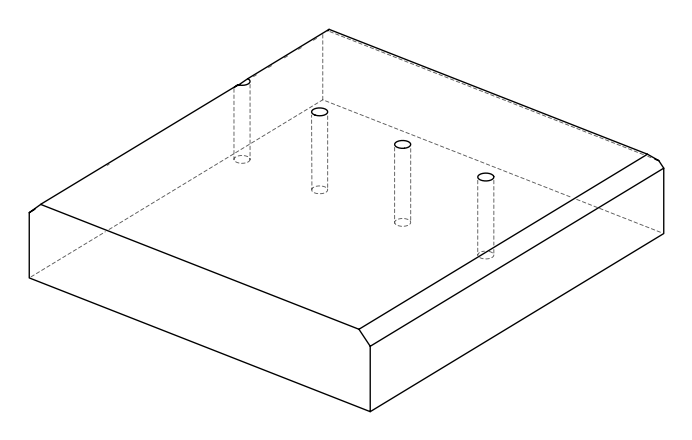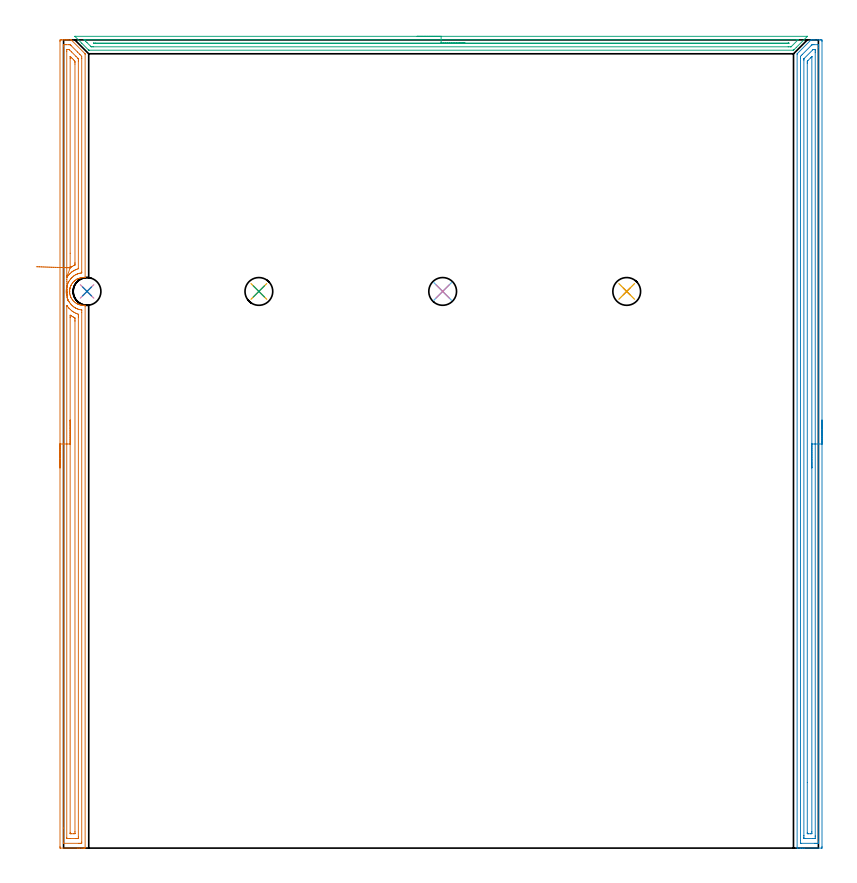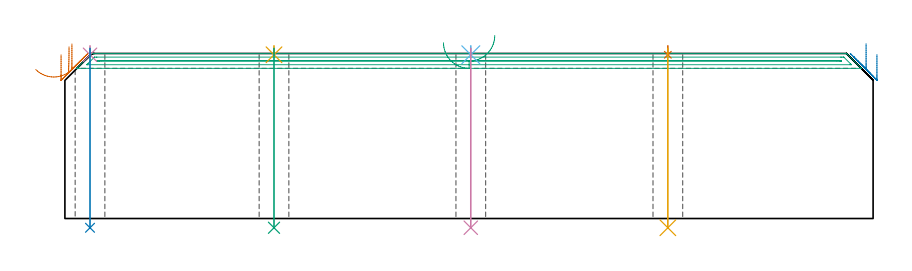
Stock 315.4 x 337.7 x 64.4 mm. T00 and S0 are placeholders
(PLAN: 11 operations, 2 tool changes, 30.6 min)
(1 AREA_MILL | FG_CHAMFER_SURFACE | UGT0205_001 | 11.04 min | 18625 mm3)
(2 AREA_MILL_1 | FG_CHAMFER_SURFACE_1 | UGT0205_001 | 10.99 min | 18264 mm3)
(3 AREA_MILL_2 | FG_CHAMFER_SURFACE_2 | UGT0205_001 | 7.35 min | 5026 mm3)
(4 SPOT_DRILL | STEP1HOLE | NXT0321_9005460120000 | 0.03 min | 4 mm3)
(5 SPOT_DRILL_1 | STEP1HOLE_1 | NXT0321_9005460120000 | 0.03 min | 2 mm3)
(6 SPOT_DRILL_2 | STEP1HOLE_2 | NXT0321_9005460120000 | 0.03 min | 3 mm3)
(7 SPOT_DRILL_3 | STEP1HOLE_3 | NXT0321_9005460120000 | 0.03 min | 7 mm3)
(8 DRILL_THROUGH_HOLE_INTO_CENTER | STEP1HOLE | NXT0301_087 | 0.28 min | 6625 mm3)
(9 DRILL_THROUGH_HOLE_INTO_CENTER_1 | STEP1HOLE_1 | NXT0301_087 | 0.28 min | 6778 mm3)
(10 DRILL_THROUGH_HOLE_INTO_CENTER_2 | STEP1HOLE_2 | NXT0301_087 | 0.28 min | 6787 mm3)
(11 DRILL_THROUGH_HOLE_INTO_CENTER_3 | STEP1HOLE_3 | NXT0301_087 | 0.28 min | 6785 mm3)
(TOOL UGT0205_001 | Chamfer Mill 20 x 3 x 45 deg. | D20 FL50 Z2)
(TOOL NXT0321_9005460120000 | NC Spot Drill, 142deg, 12mm, Carbide, Uncoated | D12 PA142 FL30 Z2)
(TOOL NXT0301_087 | Carbide Drill 11.6mm [860.1-1160-058A1-MM 2214] | D11.6 PA140 FL72 Z2)
(OP 1 AREA_MILL)
G17 G21 G94 G90
T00 M6
G54
G17 G0 G90 X-1.5 Y158.85 S1061 M3
G43 Z74.4 H0
Z63.9
G94 G1 Y158.888 Z63.028 F250.
Y159.002 Z62.164
Y159.191 Z61.312
Y159.453 Z60.48
Y159.787 Z59.674
Y160.19 Z58.9
Y160.658 Z58.164
Y161.19 Z57.472
Y161.779 Z56.829
Y162.422 Z56.24
Y163.114 Z55.708
Y163.85 Z55.24
Y164.624 Z54.837
Y165.43 Z54.503
Y166.262 Z54.241
Y167.114 Z54.052
Y167.978 Z53.938
Y168.85 Z53.9
X-1.499 Y337.093 Z53.901
X-1.496 Y337.511 Z53.902
X-1.491 Y337.69 Z53.905
X-1.084 Y337.7 Z54.311
X-0.803 Z54.593
X-0.205 Z55.189
X0.358 Z55.755
X0.674 Z56.07
X1.237 Z56.633
X1.553 Z56.948
X2.184 Z57.584
X2.995 Z58.394
X3.067 Y337.699 Z58.465
X3.209 Y337.69 Z58.605
X3.311 Y337.59 Z58.709
X3.361 Y337.54 Z58.759
X8.873 Y332.026 Z64.272
X8.997 Y331.894 Z64.389
X9. Y331.738 Z64.4
X8.999 Y238.467 Z64.399
X8.994 Y238.444 Z64.394
X8.973 Y238.37 Z64.371
X8.843 Z64.241
X8.689 Y238.382 Z64.088
X8.308 Y238.392 Z63.708
X7.871 Y238.374 Z63.27
X7.435 Y238.325 Z62.834
X7.409 Y238.32 Z62.808
X6.998 Y238.241 Z62.393
X6.826 Y238.194 Z62.219
X6.562 Y238.122 Z61.959
X6.121 Y237.963 Z61.519
X5.947 Y237.887 Z61.343
X5.801 Y237.823 Z61.2
X5.687 Y237.774 Z61.086
X5.59 Y237.724 Z60.99
X5.558 Y237.707 Z60.956
X5.18 Y237.478 Z60.579
X4.813 Y237.228 Z60.212
X4.689 Y237.129 Z60.088
X4.629 Y237.081 Z60.026
X4.561 Y237.027 Z59.96
X4.541 Y237.009 Z59.94
X4.339 Y236.832 Z59.738
X4.318 Y236.813 Z59.718
X4.203 Y236.692 Z59.603
X3.939 Y236.414 Z59.339
X3.793 Y236.237 Z59.191
X3.74 Y236.173 Z59.138
X3.551 Y235.919 Z58.95
X3.296 Y235.512 Z58.694
X3.205 Y235.344 Z58.602
X3.104 Y235.161 Z58.503
X3.066 Y235.092 Z58.465
X3.036 Y235.025 Z58.434
X2.861 Y234.582 Z58.257
X2.82 Y234.452 Z58.215
X2.724 Y234.154 Z58.121
X2.717 Y234.13 Z58.114
X2.69 Y234.005 Z58.083
X2.651 Y233.846 Z58.048
X2.613 Y233.685 Z58.012
X2.594 Y233.559 Z57.992
X2.544 Y233.236 Z57.943
X2.527 Y232.996 Z57.926
X2.516 Y232.789 Z57.908
X2.519 Y232.666 Z57.902
X2.517 Y232.624 Z57.906
Y232.622
Y232.59
X2.52 Y232.531 Z57.902
X2.518 Y232.342 Z57.91
X2.554 Y231.894 Z57.949
X2.575 Y231.774 Z57.969
X2.626 Y231.448 Z58.025
X2.737 Y230.998 Z58.136
X2.88 Y230.553 Z58.277
X2.928 Y230.435 Z58.323
X2.968 Y230.329 Z58.366
X3.025 Y230.201 Z58.425
X3.066 Y230.11 Z58.465
X3.312 Y229.659 Z58.709
X3.609 Y229.21 Z59.006
X3.94 Y228.78 Z59.338
X4.369 Y228.351 Z59.768
X4.814 Y227.971 Z60.212
X4.948 Y227.871 Z60.347
X5.313 Y227.64 Z60.711
X5.687 Y227.432 Z61.086
X5.932 Y227.322 Z61.332
X6.12 Y227.237 Z61.52
X6.561 Y227.076 Z61.96
X6.826 Y226.995 Z62.224
X6.889 Y226.976 Z62.287
X7.161 Y226.919 Z62.56
X7.434 Y226.873 Z62.834
X7.871 Y226.826 Z63.271
X8.308 Y226.808 Z63.708
X8.683 Y226.815 Z64.083
X8.993 Y226.832 Z64.393
X9. Y226.419 Z64.4
Y0.16
X8.994 Y0.01 Z64.393
X8.701 Y0. Z64.1
X8.337 Z63.736
X7.705 Z63.1
X6.51 Z61.907
X5.947 Z61.341
X-1.367 Y0.001 Z54.031
X-1.492 Y0.01 Z53.906
X-1.499 Y0.135 Z53.899
X-1.5 Y0.607 Z53.9
Y168.85
X-0.086 Z55.314
X-0.085 Y335.186 Z55.315
X-0.084 Y335.308 Z55.316
X-0.079 Y335.684 Z55.321
X0.293 Y335.695 Z55.693
X0.674 Y335.698 Z56.074
X1.167 Y335.7 Z56.567
X2.046 Z57.446
X2.432 Y335.699 Z57.832
X2.56 Y335.698 Z57.96
X2.663 Y335.694 Z58.063
X2.73 Y335.69 Z58.13
X2.781 Y335.657 Z58.181
X3.14 Y335.308 Z58.54
X5.82 Y332.631 Z61.22
X6.711 Y331.738 Z62.111
X6.826 Y331.621 Z62.226
X7.579 Y330.846 Z62.979
X7.585 Y330.075 Z62.985
Y329.953
X7.584 Y240.699 Z62.984
X7.582 Y240.507 Z62.982
X7.58 Y240.411 Z62.98
X7.578 Y240.37 Z62.978
X7.529 Y240.352 Z62.929
X7.223 Y240.296 Z62.623
X6.826 Y240.217 Z62.226
X6.503 Y240.135 Z61.903
X6.256 Y240.065 Z61.656
X5.947 Y239.96 Z61.347
X5.836 Y239.92 Z61.236
X5.552 Y239.807 Z60.952
X5.221 Y239.652 Z60.621
X5.068 Y239.574 Z60.468
X4.66 Y239.329 Z60.06
X4.189 Y239.017 Z59.589
X4.13 Y238.975 Z59.53
X4.052 Y238.914 Z59.452
X3.65 Y238.57 Z59.05
X3.311 Y238.238 Z58.711
X3.205 Y238.129 Z58.605
X3.106 Y238.022 Z58.506
X2.797 Y237.651 Z58.197
X2.419 Y237.129 Z57.819
X2.216 Y236.789 Z57.616
X2.098 Y236.575 Z57.498
X1.914 Y236.237 Z57.314
X1.802 Y235.984 Z57.202
X1.553 Y235.35 Z56.953
X1.551 Y235.346 Z56.951
X1.435 Y234.957 Z56.835
X1.355 Y234.652 Z56.755
X1.309 Y234.452 Z56.709
X1.246 Y234.162 Z56.646
X1.207 Y233.91 Z56.607
X1.155 Y233.559 Z56.555
X1.12 Y233.106 Z56.52
X1.103 Y232.666 Z56.503
X1.109 Y232.224 Z56.509
X1.145 Y231.774 Z56.545
X1.169 Y231.528 Z56.569
X1.216 Y231.223 Z56.616
X1.277 Y230.881 Z56.677
X1.488 Y230.054 Z56.888
X1.508 Y229.989 Z56.908
X1.553 Y229.853 Z56.953
X1.76 Y229.306 Z57.16
X1.796 Y229.22 Z57.196
X1.854 Y229.096 Z57.254
X2.185 Y228.454 Z57.585
X2.342 Y228.204 Z57.742
X2.432 Y228.069 Z57.832
X2.744 Y227.63 Z58.144
X2.99 Y227.311 Z58.39
X3.311 Y226.971 Z58.711
X3.583 Y226.7 Z58.983
X3.903 Y226.419 Z59.303
X4.189 Y226.186 Z59.589
X4.378 Y226.051 Z59.778
X4.847 Y225.751 Z60.247
X5.068 Y225.63 Z60.468
X5.264 Y225.526 Z60.664
X5.738 Y225.322 Z61.138
X5.947 Y225.245 Z61.347
X6.371 Y225.096 Z61.771
X6.826 Y224.977 Z62.226
X7.478 Y224.864 Z62.878
X7.544 Y224.853 Z62.944
X7.561 Y224.849 Z62.961
X7.574 Y224.843 Z62.974
X7.579 Y224.821 Z62.979
X7.583 Y224.758 Z62.983
X7.584 Y224.634 Z62.984
X7.586 Y223.862 Z62.986
X7.585 Y2.514 Z62.985
X7.584 Y2.392 Z62.984
X7.579 Y2.016 Z62.979
X7.207 Y2.005 Z62.607
X6.826 Y2.002 Z62.226
X6.333 Y2. Z61.733
X-0.006 Y2.001 Z55.394
X-0.035 Y2.003 Z55.365
X-0.065 Y2.009 Z55.335
X-0.079 Y2.014 Z55.321
X-0.08 Y2.036 Z55.32
X-0.085 Y2.27 Z55.315
X-0.086 Y8.341 Z55.314
Y168.85
X1.328 Z56.728
X1.329 Y226.419 Z56.729
X1.33 Y226.645 Z56.73
X1.332 Y226.722 Z56.732
X1.334 Y226.761 Z56.734
X1.459 Y226.598 Z56.859
X1.553 Y226.472 Z56.953
X1.591 Y226.419 Z56.991
X1.689 Y226.28 Z57.089
X2.028 Y225.845 Z57.428
X2.192 Y225.656 Z57.592
X2.308 Y225.526 Z57.708
X2.432 Y225.4 Z57.832
X2.811 Y225.024 Z58.211
X3.254 Y224.634 Z58.654
X3.311 Y224.586 Z58.711
X3.543 Y224.397 Z58.943
X4.189 Y223.984 Z59.589
X4.609 Y223.741 Z60.009
X5.068 Y223.524 Z60.468
X5.448 Y223.356 Z60.848
X5.947 Y223.165 Z61.347
X6.165 Y223.069 Z61.565
X6.168 Y222.849 Z61.568
X6.17 Y222.622 Z61.57
X6.171 Y221.956 Z61.571
Y221.728
Y4.842
X6.169 Y4.177 Z61.569
X6.167 Y4.064 Z61.567
X6.165 Y4.015 Z61.565
X6.114 Y4.007 Z61.514
X5.947 Y4.004 Z61.347
X5.242 Y4. Z60.642
X5.068 Z60.468
X2.606 Z58.006
X1.726 Z57.126
X1.553 Y4.003 Z56.953
X1.379 Y4.008 Z56.779
X1.335 Y4.01 Z56.735
X1.333 Y4.041 Z56.733
X1.33 Y4.101 Z56.73
X1.329 Y4.177 Z56.729
Y4.404
X1.328 Y168.85 Z56.728
X2.743 Z58.143
Y221.64
X2.744 Y221.956 Z58.144
X2.747 Y222.528 Z58.147
X2.75 Y222.709 Z58.15
X3.029 Y222.531 Z58.429
X3.311 Y222.354 Z58.711
X3.954 Y221.956 Z59.354
X4.189 Y221.832 Z59.589
X4.438 Y221.704 Z59.838
X4.658 Y221.589 Z60.058
X4.75 Y221.525 Z60.15
X4.753 Y221.383 Z60.153
X4.756 Y221.063 Z60.156
X4.757 Y220.487 Z60.157
Y220.171
Y6.854
X4.755 Y6.28 Z60.155
X4.752 Y6.086 Z60.152
X4.751 Y6.023 Z60.151
X4.714 Y6.01 Z60.114
X4.152 Y6. Z59.552
X3.273 Z58.673
X2.888 Y6.004 Z58.288
X2.792 Y6.007 Z58.192
X2.75 Y6.01 Z58.15
X2.748 Y6.042 Z58.148
X2.746 Y6.128 Z58.146
X2.743 Y6.538 Z58.143
Y168.85
Y169.722 Z58.181
Y170.586 Z58.295
Y171.438 Z58.483
Y172.27 Z58.746
Y173.076 Z59.08
Y173.85 Z59.482
Y174.586 Z59.951
Y175.278 Z60.482
Y175.921 Z61.072
Y176.51 Z61.715
Y177.042 Z62.407
Y177.51 Z63.143
Y177.913 Z63.916
Y178.247 Z64.722
Y178.509 Z65.554
Y178.698 Z66.406
Y178.812 Z67.271
Y178.85 Z68.143
G0 Z74.4
X1.61 Y228.729
Z67.014
G1 Y228.742 Z66.142
X1.608 Y228.831 Z65.274
X1.603 Y228.996 Z64.418
X1.596 Y229.234 Z63.579
X1.587 Y229.545 Z62.763
X1.577 Y229.926 Z61.979
X1.564 Y230.373 Z61.23
X1.549 Y230.884 Z60.523
X1.533 Y231.455 Z59.863
X1.515 Y232.081 Z59.256
X1.496 Y232.757 Z58.705
X1.476 Y233.479 Z58.216
X1.454 Y234.241 Z57.792
X1.432 Y235.037 Z57.435
X1.408 Y235.861 Z57.149
X1.384 Y236.707 Z56.936
X1.36 Y237.568 Z56.798
X1.335 Y238.437 Z56.735
X1.333 Y238.535 Z56.733
X1.33 Y238.686 Z56.73
X1.329 Y238.914 Z56.729
Y239.142
Y332.858
X1.331 Y333.523 Z56.731
X1.333 Y333.636 Z56.733
X1.335 Y333.685 Z56.735
X1.386 Y333.693 Z56.786
X1.553 Y333.694 Z56.953
X2.267 Y333.69 Z57.667
X2.432 Y333.56 Z57.832
X2.475 Y333.523 Z57.875
X3.311 Y332.69 Z58.711
X5.155 Y330.846 Z60.555
X5.947 Y330.052 Z61.347
X6.043 Y329.953 Z61.443
X6.139 Y329.846 Z61.539
X6.165 Y329.806 Z61.565
X6.167 Y329.781 Z61.567
X6.17 Y329.727 Z61.57
X6.171 Y329.06 Z61.571
Y328.833
X6.169 Y242.259 Z61.569
X6.168 Y242.183 Z61.568
X6.164 Y242.124 Z61.564
X6.16 Y242.097 Z61.56
X6.143 Y242.09 Z61.543
X5.637 Y241.907 Z61.037
X5.068 Y241.686 Z60.468
X5.002 Y241.659 Z60.402
X4.852 Y241.592 Z60.252
X4.421 Y241.357 Z59.821
X4.189 Y241.218 Z59.589
X3.877 Y241.017 Z59.277
X3.411 Y240.699 Z58.811
X3.354 Y240.655 Z58.754
X3.311 Y240.619 Z58.711
X2.878 Y240.246 Z58.278
X2.432 Y239.814 Z57.832
X2.425 Y239.807 Z57.825
X2.016 Y239.336 Z57.416
X1.684 Y238.914 Z57.084
X1.335 Y238.437 Z56.735
X2.75 Y242.484 Z58.15
X2.746 Y242.741 Z58.146
X2.744 Y243.06 Z58.144
X2.743 Y248.567 Z58.143
Y329.953
X2.745 Y330.528 Z58.145
X2.747 Y330.721 Z58.147
X2.749 Y330.775 Z58.149
X2.846 Y330.693 Z58.246
X3.029 Y330.515 Z58.429
X3.311 Y330.239 Z58.711
X3.598 Y329.953 Z58.998
X4.189 Y329.358 Z59.589
X4.481 Y329.06 Z59.881
X4.75 Y328.767 Z60.15
X4.754 Y328.487 Z60.154
X4.756 Y328.168 Z60.156
X4.757 Y327.592 Z60.157
X4.756 Y244.587 Z60.156
X4.755 Y244.269 Z60.155
X4.751 Y243.699 Z60.151
X4.749 Y243.661 Z60.149
X4.733 Y243.644 Z60.133
X4.675 Y243.614 Z60.075
X4.543 Y243.55 Z59.943
X4.184 Y243.377 Z59.584
X3.628 Y243.054 Z59.028
X3.311 Y242.85 Z58.711
X3.093 Y242.706 Z58.493
X2.768 Y242.484 Z58.168
X2.76 Z58.16
X2.75 Z58.15
X2.107 Y242.504 Z57.561
X1.415 Y242.525 Z57.03
X0.679 Y242.547 Z56.561
X-0.094 Y242.57 Z56.158
X-0.9 Y242.594 Z55.825
X-1.732 Y242.619 Z55.563
X-2.583 Y242.645 Z55.374
X-3.448 Y242.671 Z55.26
X-4.319 Y242.697 Z55.222
X-5.19 Y242.724 Z55.261
X-6.054 Y242.75 Z55.375
X-6.906 Y242.775 Z55.564
X-7.737 Y242.801 Z55.826
X-8.543 Y242.825 Z56.16
X-9.316 Y242.848 Z56.563
X-10.052 Y242.87 Z57.032
X-10.743 Y242.891 Z57.563
X-11.386 Y242.911 Z58.153
G0 Z74.4
M5
M2
(OP 2 AREA_MILL_1)
G17 G21 G94 G90
T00 M6
G54
G17 G0 G90 X316.9 Y178.85 S1061 M3
G43 Z74.4 H0
Z64.
G94 G1 Y178.812 Z63.128 F250.
Y178.698 Z62.264
Y178.509 Z61.412
Y178.247 Z60.58
Y177.913 Z59.774
Y177.51 Z59.
Y177.041 Z58.264
Y176.51 Z57.572
Y175.921 Z56.929
Y175.278 Z56.34
Y174.586 Z55.809
Y173.85 Z55.34
Y173.076 Z54.937
Y172.27 Z54.603
Y171.438 Z54.341
Y170.586 Z54.152
Y169.722 Z54.038
Y168.85 Z54.
Y0.607
X316.895 Y0.096 Z54.003
X316.891 Y0.01 Z54.006
X316.801 Y0. Z54.097
X309.509 Z61.385
X308.948 Z61.949
X308.633 Z62.263
X308.071 Z62.825
X307.756 Z63.138
X306.773 Z64.126
X306.636 Z64.256
X306.619 Y0.001 Z64.273
X306.502 Y0.01 Z64.388
X306.5 Y0.16 Z64.4
Y331.738
X306.503 Y331.895 Z64.389
X306.606 Y332.007 Z64.291
X312.14 Y337.54 Z58.76
X312.298 Y337.69 Z58.594
X312.451 Y337.699 Z58.443
X312.767 Y337.7 Z58.132
X313.261 Z57.638
X313.891 Z57.004
X315.082 Z55.815
X315.644 Z55.251
X316.239 Z54.656
X316.52 Y337.696 Z54.375
X316.892 Y337.69 Z54.004
X316.896 Y337.476 Z54.002
X316.899 Y337.093 Z54.001
X316.9 Y168.85 Z54.
X315.486 Z55.414
X315.485 Y2.553 Z55.415
X315.484 Y2.392 Z55.416
X315.479 Y2.035 Z55.421
X315.143 Y2.009 Z55.757
X314.767 Y2.003 Z56.133
X314.275 Y2. Z56.625
X313.891 Z57.009
X308.141 Z62.759
X307.977 Y2.002 Z62.923
X307.948 Y2.005 Z62.952
X307.923 Y2.009 Z62.977
X307.921 Y2.045 Z62.979
X307.916 Y2.23 Z62.984
X307.915 Y2.392 Z62.985
X307.914 Y3.124 Z62.986
X307.915 Y329.953 Z62.985
X307.918 Y330.681 Z62.982
X307.921 Y330.846 Z62.979
X308.273 Y331.212 Z62.627
X308.633 Y331.582 Z62.267
X308.71 Y331.66 Z62.19
X312.358 Y335.308 Z58.542
X312.693 Y335.635 Z58.207
X312.738 Y335.677 Z58.162
X312.823 Y335.69 Z58.077
X313.015 Y335.694 Z57.885
X313.507 Y335.699 Z57.393
X315.259 Y335.7 Z55.641
X315.423 Y335.698 Z55.477
X315.452 Y335.695 Z55.448
X315.477 Y335.691 Z55.423
X315.479 Y335.655 Z55.421
X315.484 Y335.47 Z55.416
X315.485 Y335.308 Z55.415
X315.486 Y334.576 Z55.414
Y168.85
X314.071 Z56.829
Y5.069
X314.07 Y4.887 Z56.83
X314.064 Y4.177 Z56.836
X314.058 Y4.007 Z56.842
X313.015 Y4. Z57.885
X309.681 Y4.001 Z61.219
X309.509 Y4.005 Z61.391
X309.342 Y4.01 Z61.558
X309.335 Y4.177 Z61.565
X309.332 Y4.357 Z61.568
X309.329 Y5.069 Z61.571
X309.328 Y5.253 Z61.572
X309.329 Y329.244 Z61.571
X309.331 Y329.599 Z61.569
X309.334 Y329.775 Z61.566
X309.335 Y329.815 Z61.565
X309.364 Y329.853 Z61.536
X309.453 Y329.953 Z61.447
X313.022 Y333.523 Z57.878
X313.201 Y333.689 Z57.699
X313.544 Y333.696 Z57.356
X313.719 Y333.699 Z57.181
X313.891 Y333.695 Z57.009
X314.058 Y333.69 Z56.842
X314.065 Y333.523 Z56.835
X314.068 Y333.343 Z56.832
X314.071 Y332.631 Z56.829
X314.072 Y332.447 Z56.828
X314.071 Y168.85 Z56.829
X312.657 Z58.243
Y6.854
X312.656 Y6.327 Z58.244
X312.653 Y6.15 Z58.247
X312.65 Y6.018 Z58.25
X312.557 Y6.01 Z58.343
X312.138 Y6.001 Z58.762
X312.101 Y6. Z58.8
X311.262 Z59.638
X311.224 Z59.676
X310.845 Y6.008 Z60.055
X310.756 Y6.01 Z60.144
X310.75 Y6.067 Z60.15
X310.747 Y6.131 Z60.153
X310.744 Y6.49 Z60.156
X310.743 Y27.376 Z60.157
Y327.804
X310.744 Y328.168 Z60.156
X310.747 Y328.692 Z60.153
X310.75 Y328.783 Z60.15
X310.803 Y328.842 Z60.097
X311.011 Y329.06 Z59.889
X312.138 Y330.19 Z58.762
X312.463 Y330.514 Z58.437
X312.569 Y330.617 Z58.331
X312.643 Y330.686 Z58.257
X312.65 Y330.69 Z58.25
X312.652 Y330.686 Z58.248
X312.655 Y330.647 Z58.245
X312.657 Y330.593 Z58.243
Y330.508
Y168.85
Y167.978 Z58.281
Y167.113 Z58.395
Y166.262 Z58.583
Y165.43 Z58.846
Y164.624 Z59.18
Y163.85 Z59.582
Y163.114 Z60.051
Y162.422 Z60.582
Y161.779 Z61.172
Y161.19 Z61.815
Y160.658 Z62.507
Y160.19 Z63.243
Y159.787 Z64.017
Y159.453 Z64.822
Y159.191 Z65.655
Y159.002 Z66.506
Y158.888 Z67.371
Y158.85 Z68.243
G0 Z74.4
M5
M2
(OP 3 AREA_MILL_2)
G17 G21 G94 G90
T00 M6
G54
G17 G0 G90 X147.75 Y339.2 S1061 M3
G43 Z74.4 H0
Z68.6
G94 G1 X147.788 Z67.728 F250.
X147.902 Z66.864
X148.091 Z66.012
X148.353 Z65.18
X148.687 Z64.374
X149.09 Z63.6
X149.558 Z62.864
X150.089 Z62.172
X150.679 Z61.529
X151.322 Z60.94
X152.014 Z60.408
X152.75 Z59.94
X153.524 Z59.537
X154.33 Z59.203
X155.162 Z58.941
X156.013 Z58.752
X156.878 Z58.638
X157.75 Z58.6
X310.62 Y339.199 Z58.599
X310.694
X310.745 Y339.197 Z58.597
X310.766 Y339.194 Z58.598
X310.782 Y339.19 Z58.601
X310.733 Y339.13 Z58.663
X310.583 Y338.982 Z58.815
X306.17 Y334.57 Z63.23
X305.291 Y333.69 Z64.108
X305.256 Y333.656 Z64.143
X305.08 Y333.481 Z64.316
X304.995 Y333.403 Z64.389
X304.809 Y333.4 Z64.4
X10.69
X10.505 Y333.403 Z64.389
X10.417 Y333.482 Z64.315
X7.6 Y336.3 Z61.5
X4.842 Y339.056 Z58.741
X4.767 Y339.13 Z58.663
X4.717 Y339.19 Z58.601
X4.734 Y339.194 Z58.598
X4.755 Y339.197 Z58.597
X4.805 Y339.199 Z58.599
X4.88
X157.75 Y339.2 Z58.6
Y337.786 Z60.014
X306.398 Y337.785 Z60.015
X306.597
X306.863 Y337.782 Z60.018
X306.906 Y337.779 Z60.021
X306.892 Y337.753 Z60.047
X306.708 Y337.561 Z60.239
X306.597 Y337.447 Z60.353
X304.14 Y334.991 Z62.809
X304.047 Y334.903 Z62.897
X303.984 Y334.845 Z62.955
X303.95 Y334.821 Z62.979
X303.915 Y334.82 Z62.98
X303.652 Y334.816 Z62.984
X303.021 Y334.814 Z62.986
X302.76
X12.479
X12.216 Y334.815 Z62.985
X11.585 Y334.82 Z62.98
X11.547 Y334.821 Z62.979
X11.507 Y334.855 Z62.945
X11.419 Y334.937 Z62.863
X11.249 Y335.103 Z62.697
X9.797 Y336.553 Z61.247
X9.18 Y337.17 Z60.63
X8.903 Y337.449 Z60.351
X8.589 Y337.772 Z60.028
X8.583 Y337.78 Z60.02
X8.591 Y337.781 Z60.019
X8.634 Y337.784 Z60.016
X8.724 Y337.785 Z60.015
X8.903 Y337.786 Z60.014
X157.75
Y336.372 Z61.428
X302.948 Y336.371 Z61.429
X302.981 Y336.37 Z61.43
X303.021 Y336.368 Z61.432
X303.04 Y336.366 Z61.434
X303.036 Y336.347 Z61.453
X303.021 Y336.322 Z61.478
X303.009 Y336.312 Z61.488
X302.989 Y336.3 Z61.5
X302.194 Y336.235 Z61.565
X302.127 Y336.232 Z61.568
X301.307 Y336.229 Z61.571
X301.233 Y336.228 Z61.572
X14.266 Y336.229 Z61.571
X13.442 Y336.232 Z61.568
X13.372 Y336.235 Z61.565
X12.511 Y336.3 Z61.5
X12.479 Y336.33 Z61.47
X12.465 Y336.365 Z61.435
X13.372 Y336.371 Z61.429
X157.75 Y336.372 Z61.428
X158.621 Z61.466
X159.486 Z61.58
X160.338 Z61.769
X161.17 Z62.031
X161.976 Z62.365
X162.75 Z62.768
X163.486 Z63.237
X164.178 Z63.768
X164.821 Z64.357
X165.41 Z65.001
X165.941 Z65.693
X166.41 Z66.428
X166.813 Z67.202
X167.147 Z68.008
X167.409 Z68.84
X167.598 Z69.692
X167.712 Z70.557
X167.75 Z71.428
G0 Z74.4
M5
M2
(OP 4 SPOT_DRILL)
G17 G21 G94 G90
T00 M6
G54
G17 G0 G90 X9.8 Y232.6 S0 M3
G43 Z74.4 H0
G94 G81 G98 Z63.901 F250. R67.4
G80
M5
M2
(OP 5 SPOT_DRILL_1)
G17 G21 G94 G90
T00 M6
G54
G17 G0 G90 X81.6 Y232.6 S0 M3
G43 Z74.4 H0
G94 G81 G98 Z63.901 F250. R67.4
G80
M5
M2
(OP 6 SPOT_DRILL_2)
G17 G21 G94 G90
T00 M6
G54
G17 G0 G90 X158.4 Y232.6 S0 M3
G43 Z74.4 H0
G94 G81 G98 Z63.901 F250. R67.4
G80
M5
M2
(OP 7 SPOT_DRILL_3)
G17 G21 G94 G90
T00 M6
G54
G17 G0 G90 X235.3 Y232.6 S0 M3
G43 Z74.4 H0
G94 G81 G98 Z63.901 F250. R67.4
G80
M5
M2
(OP 8 DRILL_THROUGH_HOLE_INTO_CENTER)
G17 G21 G94 G90
T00 M6
G54
G17 G0 G90 X9.8 Y232.6 S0 M3
G43 Z74.4 H1
G94 G73 G98 Z-3.611 F250. Q11.335 R66.4
G80
M5
M2
(OP 9 DRILL_THROUGH_HOLE_INTO_CENTER_1)
G17 G21 G94 G90
T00 M6
G54
G17 G0 G90 X81.6 Y232.6 S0 M3
G43 Z74.4 H1
G94 G73 G98 Z-3.611 F250. Q11.335 R66.4
G80
M5
M2
(OP 10 DRILL_THROUGH_HOLE_INTO_CENTER_2)
G17 G21 G94 G90
T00 M6
G54
G17 G0 G90 X158.4 Y232.6 S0 M3
G43 Z74.4 H1
G94 G73 G98 Z-3.611 F250. Q11.335 R66.4
G80
M5
M2
(OP 11 DRILL_THROUGH_HOLE_INTO_CENTER_3)
G17 G21 G94 G90
T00 M6
G54
G17 G0 G90 X235.3 Y232.6 S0 M3
G43 Z74.4 H1
G94 G73 G98 Z-3.611 F250. Q11.335 R66.4
G80
M5
M2
